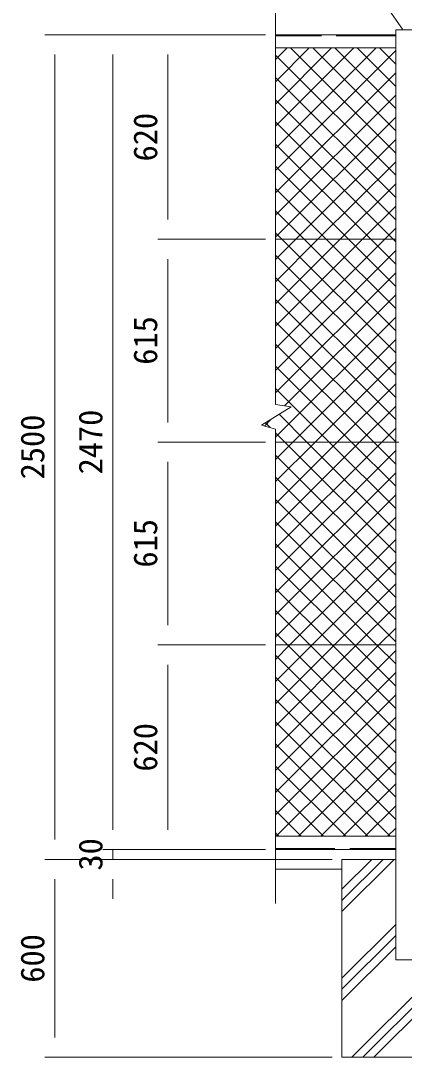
# Model space of a CAD drawing. Units: millimetres, scale not verified. Extents: x -6300 to 6300, y -4455 to 4455.
# Drawn here: x 240 to 1401, y -467 to 2676 of the extents above; entities that cross this region are included whole.
import ezdxf
from ezdxf.enums import TextEntityAlignment as Align

# ---------------------------------------------------------------- set-up
doc = ezdxf.new("R2010")
doc.units = ezdxf.units.MM
doc.header["$LTSCALE"] = 30
doc.linetypes.add('DASHED', pattern=[7.5, 6, -1.5])
for name, color, linetype, lineweight in [('0-0_D-STR-DIM', 7, 'Continuous', 9), ('0-2_D-STR1', 1, 'Continuous', 18), ('0-3_D-STR3', 3, 'Continuous', 13), ('0-4_D-STR4', 7, 'Continuous', 9), ('0-7_D-DCR-HCH', 7, 'Continuous', 9), ('0-9_D-STR2', 7, 'Continuous', 9)]:
    doc.layers.add(name, color=color, linetype=linetype, lineweight=lineweight)
doc.styles.add('ＭＳ ゴシック', font='')
doc.styles.get('ＭＳ ゴシック').set_extended_font_data('MS Gothic')

msp = doc.modelspace()

# ---------------------------------------------------------------- linework, layer by layer
at = {"layer": '0-0_D-STR-DIM'}
for p, q in [((1011.43, 1512.13), (1011.43, 2708.88)), ((981.43, 2633.41), (313.4, 2633.41)), ((981.43, 2633.41), (489.27, 2633.41)), ((981.43, 2633.41), (655.24, 2633.41)), ((343.4, 2573.41), (343.4, 193.41)), ((519.27, 2573.41), (519.27, 223.41)), ((685.24, 2573.41), (685.24, 2073.41)), ((981.43, 2013.41), (655.24, 2013.41)), ((981.43, 2013.41), (655.24, 2013.41)), ((685.24, 1953.41), (685.24, 1458.41)), ((1011.43, 1512.13), (1059.12, 1505.49)), ((969.33, 1449.78), (1059.12, 1505.49)), ((1011.43, 1437.78), (969.33, 1449.78)), ((1011.43, -0.38), (1011.43, 1437.78)), ((981.43, 1398.41), (655.24, 1398.41)), ((981.43, 1398.41), (655.24, 1398.41)), ((685.24, 1338.41), (685.24, 843.41)), ((981.43, 783.41), (655.24, 783.41)), ((981.43, 783.41), (655.24, 783.41)), ((685.24, 723.41), (685.24, 223.41)), ((519.27, 223.41), (519.27, 283.41)), ((981.43, 163.41), (489.27, 163.41)), ((981.43, 163.41), (489.27, 163.41)), ((519.27, 163.41), (519.27, 133.41)), ((981.43, 163.41), (655.24, 163.41)), ((1182.87, 133.41), (313.4, 133.41)), ((1182.87, 133.41), (313.4, 133.41)), ((1182.87, 133.41), (489.27, 133.41)), ((343.4, -406.59), (343.4, 73.41)), ((519.27, 73.41), (519.27, 13.41)), ((1182.87, -466.59), (313.4, -466.59))]:
    msp.add_line(p, q, dxfattribs=at)
msp.add_lwpolyline([(562.98, 2814.38), (1282, 2814.38), (1395.78, 2650.05)], dxfattribs=at)
at = {"layer": '0-2_D-STR1'}
for p, q in [((1375.37, 2648.41), (1375.37, -171.59)), ((1375.37, 2648.41), (1450.37, 2648.41)), ((1375.37, 2633.41), (1011.43, 2633.41)), ((1375.37, 2593.41), (1011.43, 2593.41)), ((1011.43, 203.41), (1375.37, 203.41)), ((1011.43, 163.41), (1375.37, 163.41)), ((1450.37, -171.59), (1375.37, -171.59))]:
    msp.add_line(p, q, dxfattribs=at)
at = {"layer": '0-2_D-STR1', "linetype": 'DASHED'}
for p, q in [((1375.37, 2630.41), (1011.43, 2630.41)), ((1011.43, 166.41), (1375.37, 166.41))]:
    msp.add_line(p, q, dxfattribs=at)
at = {"layer": '0-3_D-STR3'}
for p, q in [((1011.43, 2013.41), (1375.37, 2013.41)), ((1011.43, 1398.41), (1385.37, 1398.41)), ((1011.43, 783.41), (1375.37, 783.41))]:
    msp.add_line(p, q, dxfattribs=at)
at = {"layer": '0-4_D-STR4'}
for p, q in [((1212.87, 133.41), (1375.37, 133.41)), ((1212.87, 103.41), (1011.43, 103.41))]:
    msp.add_line(p, q, dxfattribs=at)
msp.add_lwpolyline([(1212.87, 133.41), (1212.87, -466.59), (1612.87, -466.59)], dxfattribs=at)
at = {"layer": '0-7_D-DCR-HCH'}
for p, q in [((1212.87, -24.61), (1370.89, 133.41)), ((1212.87, 9.07), (1337.21, 133.41)), ((1212.87, 42.75), (1303.54, 133.41)), ((1212.87, -226.66), (1375.37, -64.16)), ((1212.87, -260.34), (1375.37, -97.84)), ((1242.35, -466.59), (1612.87, -96.07)), ((1212.87, -294.01), (1375.37, -131.51)), ((1276.03, -466.59), (1612.87, -129.75)), ((1309.7, -466.59), (1612.87, -163.42))]:
    msp.add_line(p, q, dxfattribs=at)
at = {"layer": '0-9_D-STR2'}
for p, q in [((1011.43, 2558.28), (1046.56, 2593.41)), ((1011.43, 2490.93), (1113.91, 2593.41)), ((1011.43, 2423.58), (1181.26, 2593.41)), ((1011.43, 2356.22), (1248.61, 2593.41)), ((1011.43, 2288.87), (1315.96, 2593.41)), ((1011.43, 2221.52), (1375.37, 2585.46)), ((1375.37, 2274.85), (1056.81, 2593.41)), ((1375.37, 2342.2), (1124.16, 2593.41)), ((1375.37, 2409.55), (1191.51, 2593.41)), ((1375.37, 2476.9), (1258.87, 2593.41)), ((1375.37, 2544.25), (1326.22, 2593.41)), ((1375.37, 2207.49), (1011.43, 2571.44)), ((1011.43, 2154.17), (1375.37, 2518.11)), ((1375.37, 2140.14), (1011.43, 2504.09)), ((1011.43, 2086.82), (1375.37, 2450.76)), ((1375.37, 2072.79), (1011.43, 2436.73)), ((1011.43, 2019.47), (1375.37, 2383.41)), ((1300.05, 2013.41), (1011.43, 2302.03)), ((1072.72, 2013.41), (1375.37, 2316.06)), ((1232.7, 2013.41), (1011.43, 2234.68)), ((1140.08, 2013.41), (1375.37, 2248.7)), ((1207.43, 2013.41), (1375.37, 2181.35)), ((1165.35, 2013.41), (1011.43, 2167.33)), ((1274.78, 2013.41), (1375.37, 2114)), ((1342.13, 2013.41), (1375.37, 2046.65)), ((1011.43, 1952.11), (1072.72, 2013.41)), ((1011.43, 1884.76), (1140.08, 2013.41)), ((1011.43, 1817.41), (1207.43, 2013.41)), ((1011.43, 1750.06), (1274.78, 2013.41)), ((1011.43, 1682.71), (1342.13, 2013.41)), ((1375.37, 1803.38), (1165.35, 2013.41)), ((1375.37, 1870.73), (1232.7, 2013.41)), ((1375.37, 1938.09), (1300.05, 2013.41)), ((1011.43, 1615.35), (1375.37, 1979.3)), ((1375.37, 1601.33), (1011.43, 1965.27)), ((1011.43, 1548), (1375.37, 1911.95)), ((1375.37, 1533.98), (1011.43, 1897.92)), ((1375.37, 1466.62), (1011.43, 1830.57)), ((1039.06, 1508.28), (1375.37, 1844.59)), ((1011.43, 1413.3), (1375.37, 1777.24)), ((1375.37, 1399.27), (1011.43, 1763.21)), ((1063.89, 1398.41), (1375.37, 1709.89)), ((1131.24, 1398.41), (1375.37, 1642.54)), ((1198.6, 1398.41), (1375.37, 1575.19)), ((1265.95, 1398.41), (1375.37, 1507.83)), ((978.07, 1447.29), (998.91, 1468.13)), ((995.58, 1442.3), (980.92, 1456.97)), ((1333.3, 1398.41), (1375.37, 1440.48)), ((1011.43, 1345.95), (1063.89, 1398.41)), ((1011.43, 1278.59), (1131.24, 1398.41)), ((1011.43, 1211.24), (1198.6, 1398.41)), ((1011.43, 1143.89), (1265.95, 1398.41)), ((1011.43, 1076.54), (1333.3, 1398.41)), ((1011.43, 1009.19), (1375.37, 1373.13)), ((1375.37, 995.16), (1011.43, 1359.1)), ((1011.43, 941.83), (1375.37, 1305.78)), ((1375.37, 927.81), (1011.43, 1291.75)), ((1011.43, 874.48), (1375.37, 1238.43)), ((1375.37, 860.46), (1011.43, 1224.4)), ((1011.43, 807.13), (1375.37, 1171.07)), ((1375.37, 793.1), (1011.43, 1157.05)), ((1055.06, 783.41), (1375.37, 1103.72)), ((1250.36, 783.41), (1011.43, 1022.34)), ((1122.41, 783.41), (1375.37, 1036.37)), ((1183.01, 783.41), (1011.43, 954.99)), ((1189.76, 783.41), (1375.37, 969.02)), ((1115.66, 783.41), (1011.43, 887.64)), ((1048.31, 783.41), (1011.43, 820.29)), ((1011.43, 739.78), (1055.06, 783.41)), ((1011.43, 672.43), (1122.41, 783.41)), ((1011.43, 605.08), (1189.76, 783.41)), ((1011.43, 403.02), (1375.37, 766.96)), ((1375.37, 456.34), (1048.31, 783.41)), ((1375.37, 523.7), (1115.66, 783.41)), ((1375.37, 591.05), (1183.01, 783.41)), ((1375.37, 658.4), (1250.36, 783.41)), ((1375.37, 388.99), (1011.43, 752.94)), ((1011.43, 335.67), (1375.37, 699.61)), ((1375.37, 321.64), (1011.43, 685.58)), ((1011.43, 268.32), (1375.37, 632.26)), ((1375.37, 254.29), (1011.43, 618.23)), ((1358.9, 203.41), (1011.43, 550.88)), ((1013.87, 203.41), (1375.37, 564.91)), ((1291.55, 203.41), (1011.43, 483.53)), ((1081.23, 203.41), (1375.37, 497.55)), ((1224.2, 203.41), (1011.43, 416.18)), ((1148.58, 203.41), (1375.37, 430.2)), ((1156.84, 203.41), (1011.43, 348.82)), ((1215.93, 203.41), (1375.37, 362.85)), ((1283.28, 203.41), (1375.37, 295.5)), ((1089.49, 203.41), (1011.43, 281.47)), ((1350.63, 203.41), (1375.37, 228.15)), ((1022.14, 203.41), (1011.43, 214.12))]:
    msp.add_line(p, q, dxfattribs=at)
for points in [[(1375.37, 2005.44), (1367.4, 2013.41), (1011.43, 2369.38)], [(1375.37, 1736.03), (1097.99, 2013.41), (1011.43, 2099.97)], [(1375.37, 1668.68), (1030.64, 2013.41), (1011.43, 2032.62)], [(1375.37, 1331.92), (1308.88, 1398.41), (1011.43, 1695.86)], [(1375.37, 1264.57), (1241.53, 1398.41), (1011.43, 1628.51)], [(1375.37, 1197.22), (1174.18, 1398.41), (1011.43, 1561.16)], [(1375.37, 1129.86), (1106.83, 1398.41), (1022.48, 1482.76)], [(1375.37, 1062.51), (1039.47, 1398.41), (1011.43, 1426.45)], [(1375.37, 725.75), (1317.72, 783.41), (1011.43, 1089.7)], [(1011.43, 537.72), (1257.11, 783.41), (1375.37, 901.67)], [(1011.43, 470.37), (1324.47, 783.41), (1375.37, 834.31)]]:
    msp.add_lwpolyline(points, dxfattribs=at)

# ---------------------------------------------------------------- texts
at = {"layer": '0-0_D-STR-DIM', "style": 'ＭＳ ゴシック'}
for s, p in [('620', (675.11, 2249.53)), ('615', (675.11, 1633.01)), ('2470', (509.15, 1300.53)), ('2500', (333.28, 1285.53)), ('615', (675.11, 1018.01)), ('620', (675.11, 399.53)), ('30', (509.15, 99.47)), ('600', (333.28, -240.47))]:
    msp.add_text(s, height=72.14, rotation=90, dxfattribs=at).set_placement(p, align=Align.BOTTOM_LEFT)

doc.saveas('drawing.dxf')
